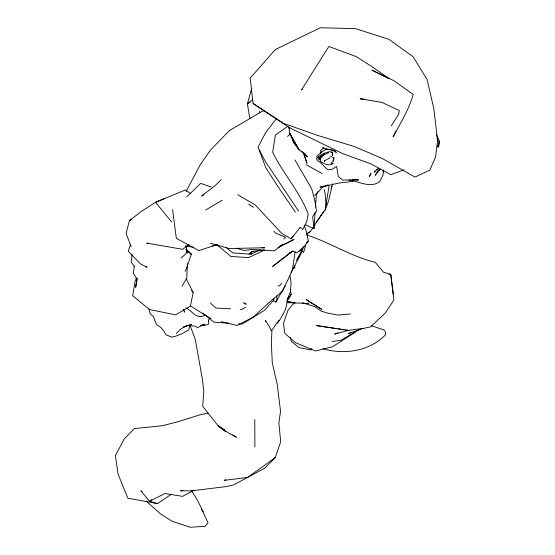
<?xml version="1.0" encoding="UTF-8"?>
<svg xmlns="http://www.w3.org/2000/svg" width="555" height="555" viewBox="0 0 555 555"><rect width="100%" height="100%" fill="white"/><g stroke="black" fill="none" stroke-linecap="round" stroke-linejoin="round"><path stroke-width="0.83" d="M332.709 152.209L329.573 151.64L324.952 152.944L319.715 155.671L316.357 158.314L317.411 160.714C321.983 162.559 324.065 167.339 328.109 169.823L332.577 169.088L336.594 166.431L338.286 176.497L342.761 180.202C355.269 178.141 368.048 189.782 379.592 181.762L383.033 175.089L383.45 169.879M294.885 265.422L294.837 267.101L293.859 268.904M273.781 298.25L273.754 301.199L275.856 302.08L285.291 285.499M259.567 112.838L259.643 111.139M187.465 263.604L186.73 278.117L182.054 286.2M305.299 224.803L314.005 228.598L315.136 212.218M315.497 207.043L316.385 194.111L318.043 191.579M333.645 160.138L333.805 158.092M251.526 254.183L251.762 251.609L253.357 251.117M132.145 254.509L131.174 262.154L134.365 266.351M134.331 265.921L133.346 273.379L137.036 279.068L135.649 287.317L137.203 278.367M316.142 222.097L325.133 210.088L329.053 186.078M295.239 251.477L292.291 270.403L282.592 291.125L270.014 301.726L253.205 317.162L236.978 325.473L221.396 321.72M324.71 160.707L324.543 161.671L324.737 160.617L329.531 158.189M208.444 321.428L208.853 319.021M186.327 279.047L193.189 292.45L190.393 306.11L175.637 314.858L149.468 309.524L132.694 295.76L135.136 281.08L136.363 278.069M189.56 326.167L188.797 329.899L181.929 333.749L175.429 336.268L171.793 337.107L165.924 334.79L163.774 330.905L160.881 327.464L156.385 324.377L153.52 316.704L150.141 313.707L148.997 309.315M332.001 186.112L328.581 200.959L325.133 210.088M302.565 247.981L301.15 253.566L291.028 272.366M251.755 88.3L247.391 103.723L249.577 117.209L250.381 118.701M331.162 188.381L332.702 183.76M130.571 244.262L128.212 251.255L140.408 263.861L147.013 267.295L145.736 266.185M311.57 348.471L311.057 349.976L299.041 347.666L291.313 341.339L290.265 337.336M395.854 131.029L393.113 136.918C400.426 123.203 408.896 109.557 413.232 94.53L393.988 80.759L371.94 70.117L388.812 78.602M320.478 153.749L321.22 152.223L325.799 149.427L329.788 149.413M303.828 246.441L296.724 260.281L298.895 256.202M185.051 271.291L186.466 268.578L191.281 254.211L186.286 249.597M186.05 191.517L200.355 164.544L210.553 149.975L229.333 130.64L261.925 111.465L264.326 110.632M290.279 289.377L291.167 294.296L288.787 298.555M275.856 302.08L276.896 300.158L276.855 295.85M278.943 320.27L277.243 323.183L280.698 318.528L285.527 309.406L288.607 296.127L286.935 301.289L290.425 291.375L291.139 282.675L289.953 275.995M377.414 171.592L375.222 175.304L379.114 170.205L380.418 169.553L377.858 170.836L379.114 170.205M288.094 299.395L291.167 294.296M391.344 125.756L398.677 114.254L399.26 110.507L381.902 102.391L360.022 98.748L365.058 99.352M276.862 322.83L272.318 329.837L270.819 330.641M306.311 234.196L310.529 231.414L312.867 227.855M313.804 226.433L323.62 211.497M375.069 170.912L374.146 172.286L377.671 168.956M237.706 194.722L255.127 204.844L281.891 233.544L291.139 238.844L293.526 235.334M276.73 118.277L265.741 132.485L257.909 147.359L265.352 161.512L298.652 211.177M292.478 251.124L272.706 266.379L292.478 251.124L296.578 252.858L298.833 251.339L303.342 247.655L308.365 241.217L306.173 230.887L304.341 225.871M291.139 238.844L299.887 227.71M293.977 302.988L287.976 310.328L283.466 323.392L284.826 333.361L295.475 342.678L315.49 350.961L332.681 346.715L354.978 332.299M324.328 153.749L319.985 159.174L320.408 161.547C324.293 163.69 329.101 166.68 333.264 163.42L331.758 163.475M249.618 254.162L251.762 251.609L263.507 250.034M323.426 186.022L316.385 194.111L314.595 195.464M273.802 299.915L264.451 310.335L242.216 324.071L238.789 323.849M281.843 283.327L279.588 285.825L277.923 285.929M302.628 88.682L301.49 89.931L328.851 46.46L356.22 56.624L372.01 66.718L388.93 78.401M290.459 252.241L289.259 253.489L292.943 251.221M321.775 155.553L320.02 157.384L320.492 159.722M221.154 179.681L215.174 185.654L201.673 195.971L203.956 194.819M176.351 333.479L181.152 328.678L187.097 325.501L194.812 326.056L197.67 327.561L204.684 324.245L201.43 325.126M186.744 196.838L200.688 183.379L211.275 187.014M316.517 156.552L321.22 152.223M181.187 258.006L187.146 252.629L186.258 246.247L185.425 246.101L193.251 247.169M323.884 147.658L320.395 150.78L321.699 152.937M287.532 136.419L290.764 133.54M283.806 239.038L285.714 237.401L275.752 233.128L273.948 231.268M249.271 253.753L251.762 251.609M298.833 251.339L303.342 247.655M282.835 244.11L274.454 250.86L252.47 249.445L243.756 250.492L236.402 248.196M252.858 99.553L247.391 103.723L250.34 102.016M330.905 163.08L333.527 161.123L333.028 160.596L334.068 157.766L332.542 157.571M189.075 244.519L182.616 249.299L146.7 243.132L148.393 243.173M151.633 499.757L149.524 501.262L140.852 490.766L142.184 491.792M287.705 126.339L275.398 135.073L272.665 152.257C283.126 173.618 299.672 191.6 308.205 214.001L306.561 222.229L302.683 229.416L301.878 228.577M377.247 169.254L376.678 169.657L379.884 168.283M208.076 413.114L199.647 414.918L177.78 421.779L162.414 425.72L134.31 428.578L124.313 438.88L115.391 455.482L118.111 474.22L127.817 498.161L157.488 503.614L171.433 494.207M131.604 219.232L129.447 220.654L126.096 233.35L131.126 246.802M306.353 234.161L310.529 231.414M306.367 242.542L308.365 241.217M130.918 219.759L129.447 220.654L141.4 211.344L155.532 202.311L163.836 198.863M205.537 210.088L222.298 200.209M359.994 329.191L340.763 340.361L332.209 341.478M245.643 307.269L241.848 309.357L240.121 309.274M193.945 490.266L182.595 496.357L164.828 493.555L149.524 501.262L157.488 503.614M278.901 247.051L293.983 239.441L277.986 247.551M350.42 332.66L348.214 333.756L363.22 328.276M264.693 249.951L248.661 257.589L230.901 256.486L217.192 245.046M259.99 249.91L250.798 254.204L232.76 252.9L226.225 247.516M225.781 479.673L224.213 480.373L247.62 477.411L275.197 457.702L280.705 441.829L278.887 422.993L280.532 411.234L277.299 384.872L272.276 362.831L271.381 343.566L271.915 331.182L265.359 320.179L265.762 321.768M273.629 458.402L275.197 457.702L264.617 468.219L233.704 484.89L225.864 486.638L197.753 490.072L190.587 490.842L180.458 490.835L182.963 490.329M187.097 325.501L183.538 326.999L191.628 324.515L187.854 325.341M328.65 152.729L320.54 156.496L318.084 158.265L319.25 159.812M332.063 154.665L332.764 154.38L332.556 152.75M337.933 332.868L334.7 334.096L348.297 330.392L363.046 328.463L370.601 326.881L385.343 312.978L393.939 299.936L390.741 274.378L383.436 272.165L375.27 262.321C351.176 256.57 330.385 242.681 307.04 235.084M322.434 187.097L327.866 185.051M322.524 187.077L328.165 185.002M403.998 169.844L390.734 174.714L370.9 163.892L342.962 153.714L289.988 128.011L253.059 103.487L250.194 78.102L275.363 49.513L320.36 27.75L355.547 28.666L388.944 39.315L413.197 56.853L427.072 79.476L433.788 108.468L437.611 140.887L435.543 156.989L429.875 170.08L414.973 177.08L382.499 158.598L354.076 146.451L317.62 135.413L283.612 123.411L253.059 103.487M217.622 244.429L198.836 250.617L176.337 238.324L172.598 209.651M322.746 186.244L320.027 187.139L339.591 182.97L352.959 181.402M329.719 157.12L331.085 156.76L332.66 155.476L332.278 153.048L331.064 152.41M200.057 316.655L204.774 315.615M212.343 246.011L217.428 244.977M350.372 313.984L338.12 315.067L327.388 313.048L321.345 311.168L314.588 306.61L302.315 302.704M200.577 325.563L204.476 325.521L208.736 324.051L208.52 320.193M352.196 179.91L358.648 179.959L348.977 179.848M262.002 247.69L264.582 247.752L229.236 248.536L210.31 243.222M287.157 302.607L308.719 303.516L307.109 303.245M390.741 274.378L389.027 274.288L390.741 274.378L393.266 294.323M230.63 308.802L215.964 308.08L210.338 302.981M228.521 323.163L213.966 322.198L202.929 313.131M325.799 149.427L327.388 149.552M287.511 301.774L295.163 302.85L287.476 301.636M336.503 328.609L316.295 325.549L348.297 330.392L345.765 330.01M338.189 328.865L344.086 329.753M201.396 316.517C194.389 317.12 191.51 310.356 185.953 307.886M323.065 348.741C344.433 355.144 369.776 351.107 385.635 334.7L385.205 331.252L383.678 329.864L371.482 325.771M322.379 147.748L333.749 150.606M330.579 149.642L332.945 150.329L336.545 152.854L334.658 150.398M306.27 164.814L322.219 173.542M248.55 204.233L253.663 207.181M243.25 302.551L246.191 304.286L244.915 303.141M190.698 306.152L210.935 318.653M224.706 429.917L218.115 425.803L202.721 406.315L203.796 391.219L202.478 379.717L195.318 339.528L190.15 325.729M232.774 434.947L236.437 437.229L228.618 433.053L218.115 425.803L225.392 431.7M299.908 227.328L301.219 228.16M190.885 193.764L185.37 189.956L155.532 202.311L171.599 221.875M320.714 159.812L318.188 157.134M301.608 151.064L307.373 156.774L303.814 153.09M301.386 250.347L303.536 252.497L305.507 246.038L305.493 244.353M296.148 145.056L293.817 142.656L289.814 133.471L288.78 127.067M303.724 152.868L305.472 154.672L299.006 149.753L293.817 142.656L292.464 138.535M191.482 290.605L193.189 292.45M296.009 145.105L293.817 142.656L292.554 138.563M146.791 501.137L148.317 503.087L160.624 513.999L171.897 521.152L190.025 527.25L205.052 526.327L208.042 522.859C202.797 512.105 198.794 500.416 191.336 490.953M295.406 212.197L277.757 186.334L265.845 167.763L259.109 149.878M201.305 509.115L203.248 511.967M294.899 159.882L311.716 188.853L314.775 200.32L316.551 211.032L312.659 216.436L314.005 228.598M437.007 138.722L438.963 142.351L438.152 147.47L437.146 145.403M183.483 309.891L184.676 312.111L183.483 309.829M436.41 134.782L439.609 141.414L438.714 146.617L438.193 143.856M303.488 153.249L306.964 163.302L304.036 154.089M289.53 128.739L289.03 127.102L289.474 128.725M186.14 249.32L187.146 252.629L186.237 246.163M324.065 189.546L325.119 193.591L326.139 205.655M383.179 170.531L383.401 172.216M254.773 419.511L254.898 446.921M369.838 175.435L369.387 176.483L371.024 173.285L369.838 175.435M321.546 309.211L306.18 299.596L321.546 309.211M191.281 254.211L186.189 249.681L191.281 254.211M299.006 149.753L289.814 133.471L299.006 149.753"/></g></svg>
